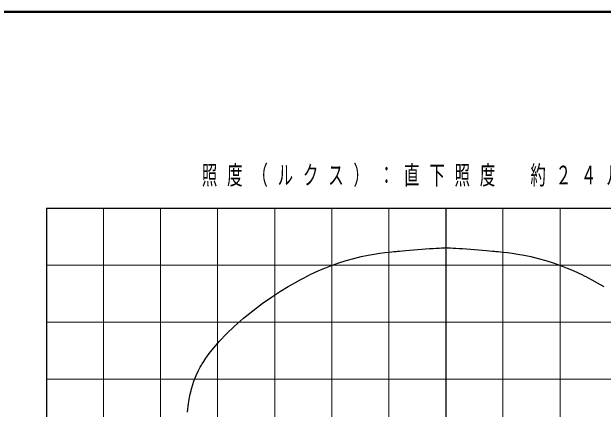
# Model space of a CAD drawing. Units: millimetres on the paper, scale 1:30. Extents: x 895 to 1260, y 264 to 554.
# Drawn here: x 1144.6 to 1213.6, y 507.6 to 554 of the extents above; entities that cross this region are included whole.
import ezdxf

# ---------------------------------------------------------------- set-up
doc = ezdxf.new("R2010")
doc.units = ezdxf.units.MM
doc.layers.add('1_300', color=7, linetype='Continuous', lineweight=13)
doc.layers.add('NAKAMURA図枠', color=7, linetype='Continuous', lineweight=13)
doc.styles.add('ＭＳ ゴシック', font='')
doc.styles.get('ＭＳ ゴシック').set_extended_font_data('MS Gothic')

msp = doc.modelspace()

# ---------------------------------------------------------------- linework, layer by layer
at = {"layer": '1_300', "color": 2, "lineweight": 25}
for q in [(1241.919, 531.099), (1148.597, 464.439)]:
    msp.add_line((1148.597, 531.099), q, dxfattribs=at)
at = {"layer": '1_300', "color": 70}
for p, q in [((1155.263, 531.099), (1155.263, 464.439)), ((1161.929, 531.099), (1161.929, 464.439)), ((1168.595, 531.099), (1168.595, 464.439)), ((1175.261, 531.099), (1175.261, 464.439)), ((1181.927, 531.099), (1181.927, 464.439)), ((1188.593, 531.099), (1188.593, 464.439)), ((1201.924, 531.099), (1201.924, 464.439)), ((1208.59, 531.099), (1208.59, 464.439)), ((1148.597, 524.433), (1241.919, 524.433)), ((1148.597, 517.767), (1241.919, 517.767)), ((1148.597, 511.101), (1241.919, 511.101))]:
    msp.add_line(p, q, dxfattribs=at)
at = {"layer": '1_300', "color": 1, "lineweight": 25}
msp.add_line((1195.258, 531.099), (1195.258, 464.439), dxfattribs=at)
at = {"layer": '1_300', "color": 4, "lineweight": 25}
msp.add_lwpolyline([(1165.098, 507.265), (1165.195, 508.265), (1165.356, 509.222), (1165.571, 510.104), (1165.829, 510.889), (1166.098, 511.566), (1166.367, 512.115), (1166.571, 512.513), (1166.711, 512.76), (1166.764, 512.846), (1166.807, 512.921), (1166.969, 513.168), (1167.227, 513.566), (1167.614, 514.115), (1168.141, 514.781), (1168.818, 515.556), (1169.625, 516.416), (1170.56, 517.308), (1171.603, 518.222), (1172.7, 519.104), (1173.818, 519.943), (1174.904, 520.706), (1175.926, 521.373), (1176.84, 521.932), (1177.625, 522.383), (1178.237, 522.728), (1178.689, 522.964), (1178.958, 523.104), (1179.055, 523.147), (1179.141, 523.19), (1179.41, 523.33), (1179.84, 523.534), (1180.42, 523.792), (1181.119, 524.093), (1181.904, 524.405), (1182.754, 524.706), (1183.625, 524.986), (1184.506, 525.222), (1185.356, 525.426), (1186.162, 525.588), (1186.893, 525.717), (1187.549, 525.814), (1188.108, 525.889), (1188.571, 525.943), (1188.936, 525.986), (1189.194, 526.007), (1189.356, 526.029), (1189.399, 526.029), (1189.452, 526.039), (1189.603, 526.05), (1189.85, 526.072), (1190.173, 526.104), (1190.56, 526.136), (1191.001, 526.179), (1191.463, 526.222), (1191.947, 526.254), (1192.431, 526.297), (1192.893, 526.33), (1193.334, 526.362), (1193.753, 526.383), (1194.13, 526.416), (1194.463, 526.426), (1194.743, 526.448), (1194.969, 526.459), (1195.141, 526.469), (1195.237, 526.48), (1195.27, 526.48), (1195.313, 526.48), (1195.409, 526.469), (1195.571, 526.459), (1195.807, 526.448), (1196.087, 526.426), (1196.42, 526.416), (1196.797, 526.383), (1197.205, 526.362), (1197.657, 526.33), (1198.119, 526.297), (1198.603, 526.254), (1199.076, 526.222), (1199.549, 526.179), (1199.979, 526.136), (1200.366, 526.104), (1200.7, 526.072), (1200.936, 526.05), (1201.098, 526.039), (1201.141, 526.029), (1201.194, 526.029), (1201.356, 526.007), (1201.614, 525.986), (1201.969, 525.943), (1202.442, 525.889), (1203.001, 525.814), (1203.657, 525.717), (1204.388, 525.588), (1205.184, 525.426), (1206.044, 525.222), (1206.915, 524.986), (1207.796, 524.706), (1208.646, 524.405), (1209.431, 524.093), (1210.13, 523.792), (1210.71, 523.534), (1211.141, 523.33), (1211.409, 523.19), (1211.495, 523.147), (1211.592, 523.104), (1211.861, 522.964), (1212.313, 522.728), (1212.925, 522.383), (1213.7, 521.932)], dxfattribs=at)
at = {"layer": 'NAKAMURA図枠', "lineweight": 50}
msp.add_line((1260, 554), (895, 554), dxfattribs=at)

# ---------------------------------------------------------------- texts
at = {"layer": '1_300', "insert": (1166.758, 534.799), "char_height": 2.199, "attachment_point": 4, "style": 'ＭＳ ゴシック'}
msp.add_mtext('\\T1.64;\\W0.6;照度（ルクス）：直下照度\u3000約２４ルクス', dxfattribs=at)

doc.saveas('drawing.dxf')
